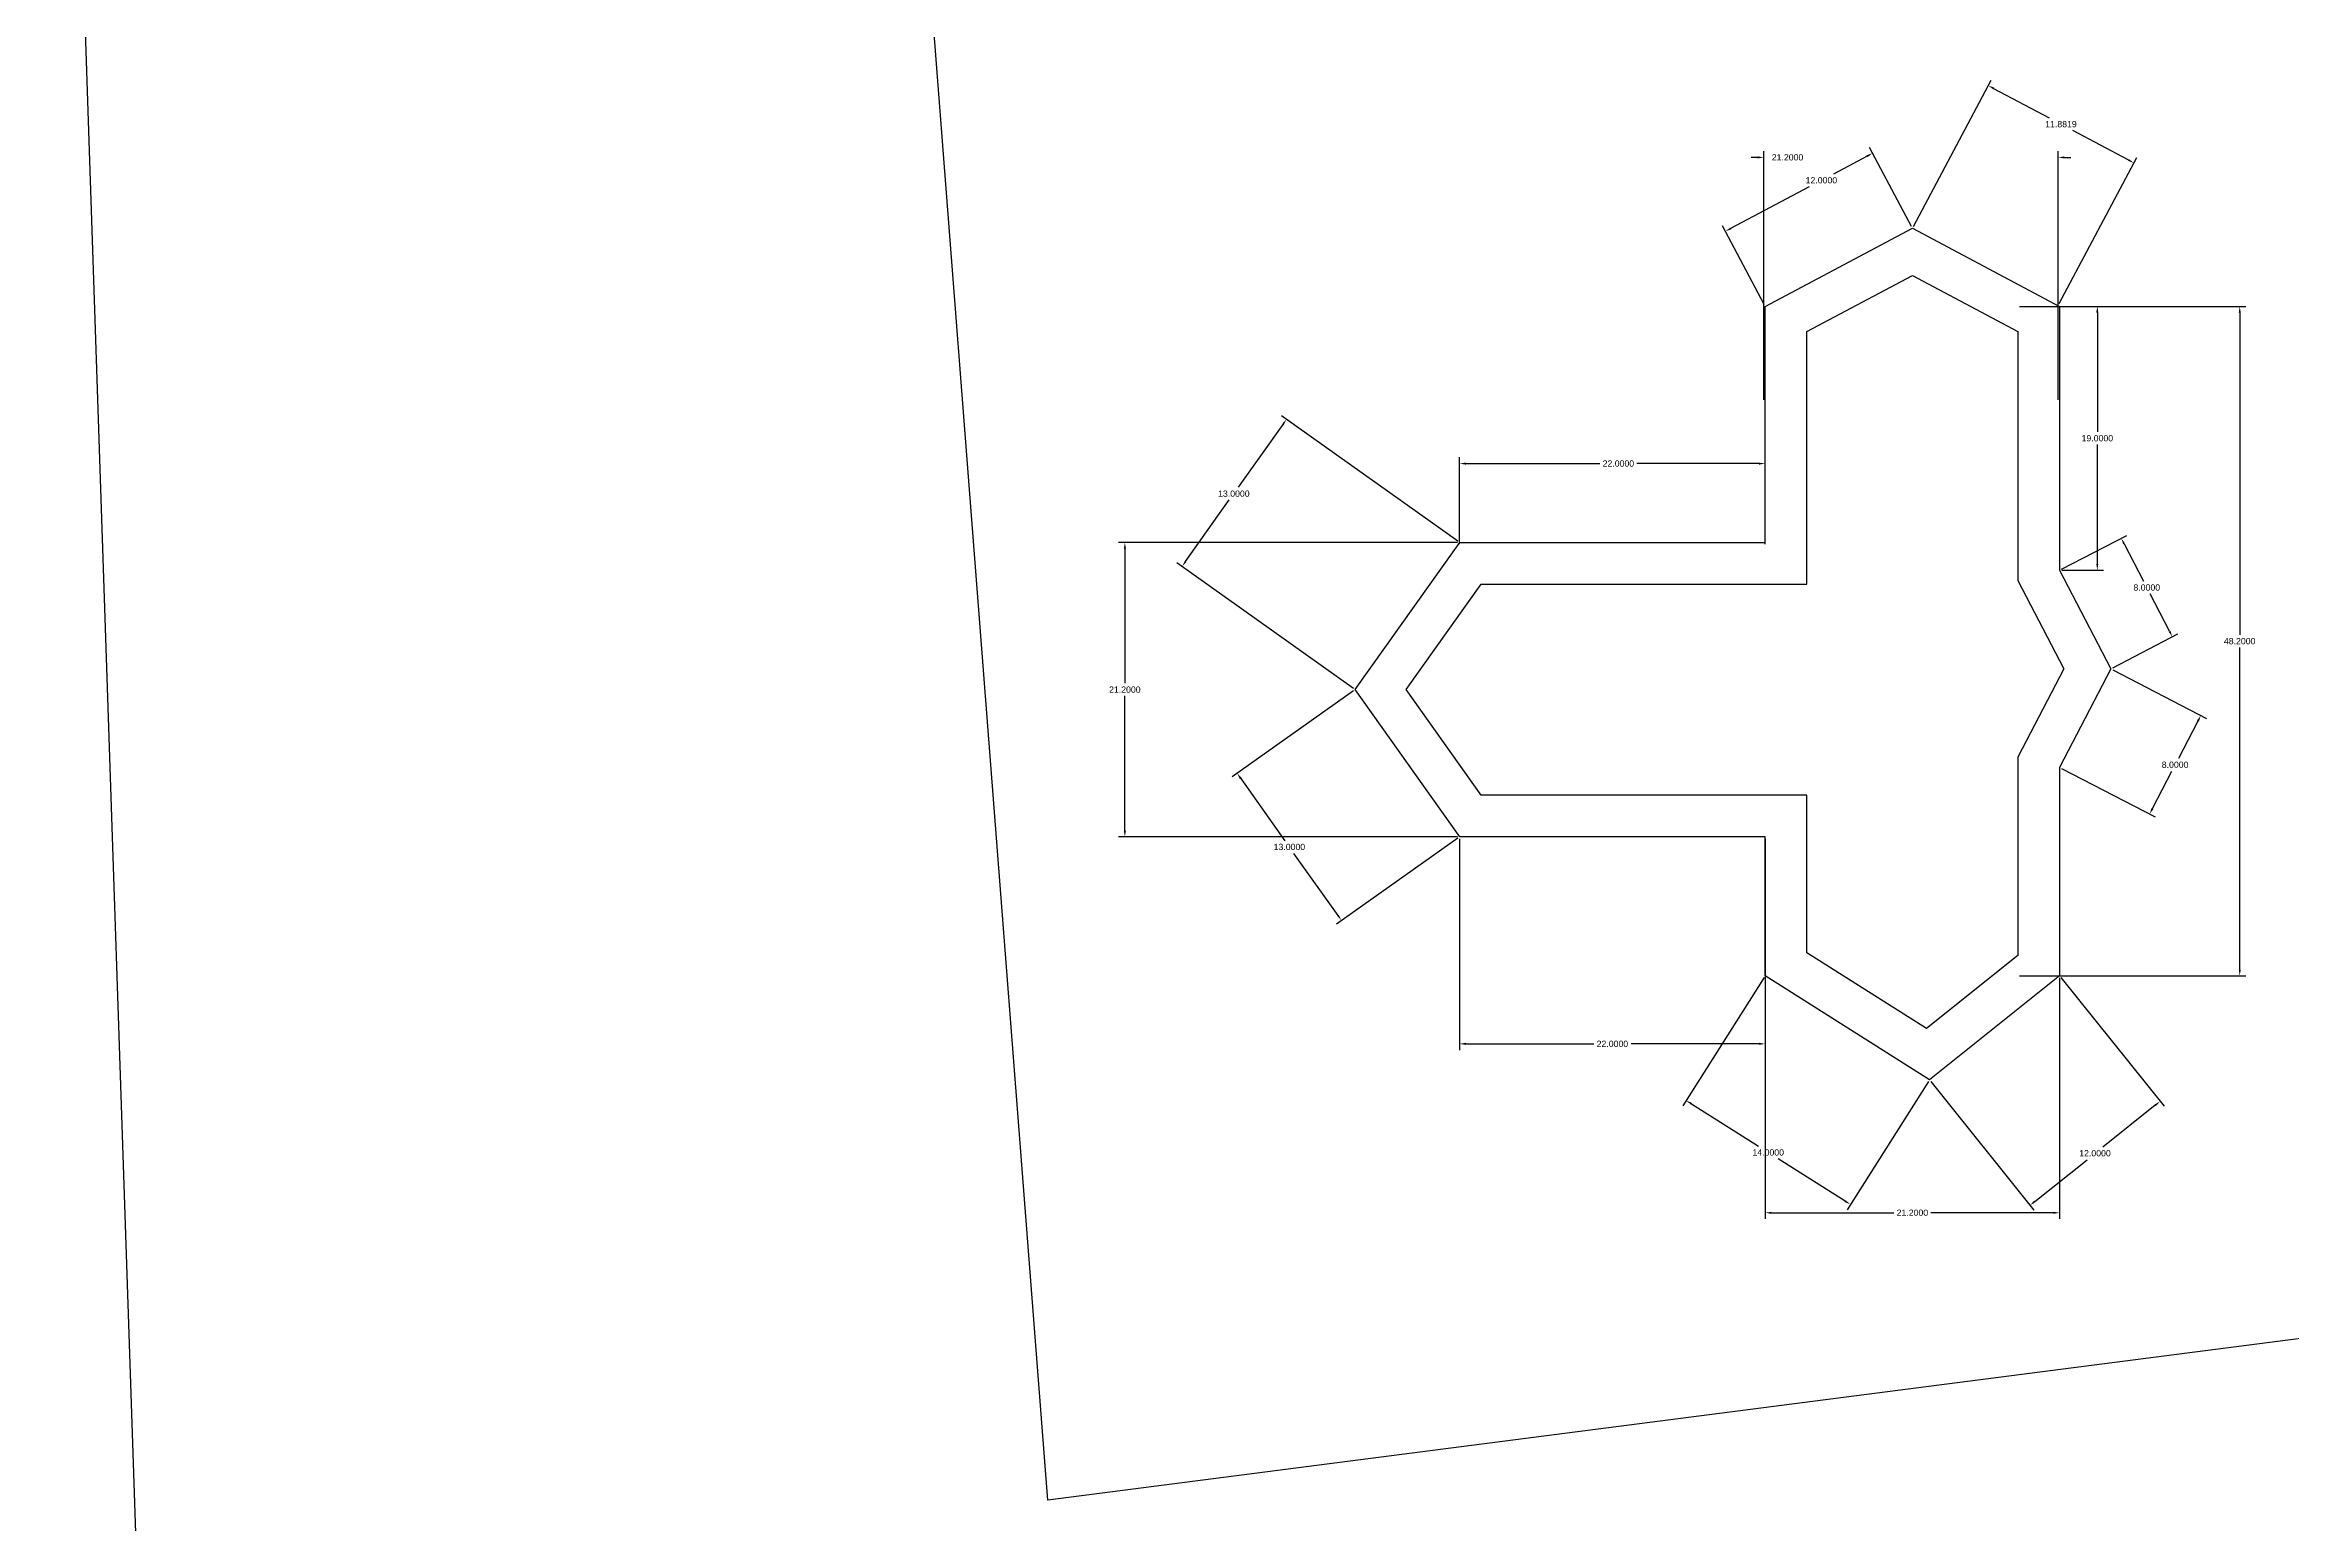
# Model space of a CAD drawing. Header units: inches. Extents: x 61 to 320, y 31 to 283.
# Drawn here: x 61.5 to 223.2, y 88.5 to 194.9 of the extents above; entities that cross this region are included whole.
import ezdxf

# ---------------------------------------------------------------- set-up
doc = ezdxf.new("R2010")
doc.units = ezdxf.units.IN
doc.header["$MEASUREMENT"] = 0
doc.layers.get('Defpoints').update_dxf_attribs({"color": 40})
doc.styles.get("Standard").update_dxf_attribs({"font": 'arial.ttf'})
doc.dimstyles.get("Standard").update_dxf_attribs({"dimscale": 2.5, "dimtxt": 0.18, "dimasz": 0.18, "dimexe": 0.18, "dimexo": 0.0625, "dimgap": 0.09, "dimtad": 0, "dimtih": 1, "dimtoh": 1, "dimdec": 4, "dimzin": 0, "dimdsep": 46, "dimtxsty": 'Standard', "dimcen": 0.09, "dimadec": 0, "dimazin": 0, "dimtfac": 1, "dimtdec": 4, "dimtofl": 0, "dimtmove": 0, "dimatfit": 3, "dimfxl": 1, "dimtolj": 1, "dimtzin": 0, "dimarcsym": 0})

# ---------------------------------------------------------------- blocks, each defined once
blk = doc.blocks.new('*D1')
at = {"color": 0, "lineweight": -2, "transparency": 16777216}
for p, q in [((163.19, 159.12), (138.78, 159.12)), ((139.23, 158.67), (139.23, 148.98)), ((139.23, 138.37), (139.23, 148.07)), ((163.19, 137.92), (138.78, 137.92))]:
    blk.add_line(p, q, dxfattribs=at)
at = {"color": 0, "transparency": 16777216}
for points in [[(139.16, 158.67), (139.31, 158.67), (139.23, 159.12)], [(139.16, 138.37), (139.31, 138.37), (139.23, 137.92)]]:
    blk.add_solid(points, dxfattribs=at)
at = {"layer": 'Defpoints', "color": 0, "transparency": 16777216}
for p in [(163.34, 159.12), (139.23, 137.92), (163.34, 137.92)]:
    blk.add_point(p, dxfattribs=at)
at = {"color": 0, "transparency": 16777216, "insert": (139.23, 148.52), "char_height": 0.45, "attachment_point": 5}
blk.add_mtext('\\A1;21.2000', dxfattribs=at)
blk = doc.blocks.new('*D2')
at = {"color": 0, "lineweight": -2, "transparency": 16777216}
for p, q in [((185.34, 127.77), (185.34, 110.4)), ((206.54, 127.77), (206.54, 110.4)), ((185.79, 110.85), (194.61, 110.85)), ((206.09, 110.85), (197.28, 110.85))]:
    blk.add_line(p, q, dxfattribs=at)
at = {"color": 0, "transparency": 16777216}
for points in [[(185.79, 110.92), (185.79, 110.77), (185.34, 110.85)], [(206.09, 110.92), (206.09, 110.77), (206.54, 110.85)]]:
    blk.add_solid(points, dxfattribs=at)
at = {"layer": 'Defpoints', "color": 0, "transparency": 16777216}
for p in [(185.34, 127.92), (206.54, 127.92), (206.54, 110.85)]:
    blk.add_point(p, dxfattribs=at)
at = {"color": 0, "transparency": 16777216, "insert": (195.94, 110.85), "char_height": 0.45, "attachment_point": 5}
blk.add_mtext('\\A1;21.2000', dxfattribs=at)
blk = doc.blocks.new('*D3')
at = {"color": 0, "lineweight": -2, "transparency": 16777216}
for p, q in [((184.79, 186.85), (184.34, 186.85)), ((185.24, 169.4), (185.24, 187.3)), ((206.44, 169.4), (206.44, 187.3)), ((206.89, 186.85), (207.34, 186.85))]:
    blk.add_line(p, q, dxfattribs=at)
at = {"color": 0, "transparency": 16777216}
for points in [[(184.79, 186.92), (184.79, 186.77), (185.24, 186.85)], [(206.89, 186.92), (206.89, 186.77), (206.44, 186.85)]]:
    blk.add_solid(points, dxfattribs=at)
at = {"layer": 'Defpoints', "color": 0, "transparency": 16777216}
for p in [(185.24, 186.85), (185.24, 169.24), (206.44, 169.24)]:
    blk.add_point(p, dxfattribs=at)
at = {"color": 0, "transparency": 16777216, "insert": (186.95, 186.85), "char_height": 0.45, "attachment_point": 5}
blk.add_mtext('\\A1;21.2000', dxfattribs=at)
blk = doc.blocks.new('*D4')
at = {"color": 0, "lineweight": -2, "transparency": 16777216}
for p, q in [((163.34, 137.77), (163.34, 122.56)), ((185.34, 137.77), (185.34, 122.56)), ((163.79, 123.01), (173.01, 123.01)), ((184.89, 123.01), (175.68, 123.01))]:
    blk.add_line(p, q, dxfattribs=at)
at = {"color": 0, "transparency": 16777216}
for points in [[(163.79, 123.09), (163.79, 122.94), (163.34, 123.01)], [(184.89, 123.09), (184.89, 122.94), (185.34, 123.01)]]:
    blk.add_solid(points, dxfattribs=at)
at = {"layer": 'Defpoints', "color": 0, "transparency": 16777216}
for p in [(163.34, 137.92), (185.34, 137.92), (163.34, 123.01)]:
    blk.add_point(p, dxfattribs=at)
at = {"color": 0, "transparency": 16777216, "insert": (174.34, 123.01), "char_height": 0.45, "attachment_point": 5}
blk.add_mtext('\\A1;22.0000', dxfattribs=at)
blk = doc.blocks.new('*D5')
at = {"color": 0, "lineweight": -2, "transparency": 16777216}
for p, q in [((163.34, 158.99), (163.34, 165.25)), ((185.34, 158.99), (185.34, 165.25)), ((163.79, 164.8), (173.44, 164.8)), ((184.89, 164.8), (176.11, 164.8))]:
    blk.add_line(p, q, dxfattribs=at)
at = {"color": 0, "transparency": 16777216}
for points in [[(163.79, 164.87), (163.79, 164.72), (163.34, 164.8)], [(184.89, 164.87), (184.89, 164.72), (185.34, 164.8)]]:
    blk.add_solid(points, dxfattribs=at)
at = {"layer": 'Defpoints', "color": 0, "transparency": 16777216}
for p in [(163.34, 164.8), (163.34, 158.84), (185.34, 158.84)]:
    blk.add_point(p, dxfattribs=at)
at = {"color": 0, "transparency": 16777216, "insert": (174.77, 164.8), "char_height": 0.45, "attachment_point": 5}
blk.add_mtext('\\A1;22.0000', dxfattribs=at)
blk = doc.blocks.new('*D6')
at = {"color": 0, "lineweight": -2, "transparency": 16777216}
for p, q in [((163.22, 159.21), (150.5, 168.24)), ((150.61, 167.61), (147.4, 163.09)), ((143.61, 157.74), (146.75, 162.18)), ((155.69, 148.61), (142.98, 157.64))]:
    blk.add_line(p, q, dxfattribs=at)
at = {"color": 0, "transparency": 16777216}
for points in [[(150.55, 167.65), (150.67, 167.57), (150.87, 167.98)], [(143.55, 157.79), (143.67, 157.7), (143.35, 157.38)]]:
    blk.add_solid(points, dxfattribs=at)
at = {"layer": 'Defpoints', "color": 0, "transparency": 16777216}
for p in [(163.34, 159.12), (143.35, 157.38), (155.82, 148.52)]:
    blk.add_point(p, dxfattribs=at)
at = {"color": 0, "transparency": 16777216, "insert": (147.08, 162.63), "char_height": 0.45, "attachment_point": 5}
blk.add_mtext('\\A1;13.0000', dxfattribs=at)
blk = doc.blocks.new('*D7')
at = {"color": 0, "lineweight": -2, "transparency": 16777216}
for p, q in [((185.26, 127.79), (179.41, 118.56)), ((197.09, 120.3), (191.24, 111.07)), ((180.03, 118.7), (184.85, 115.65)), ((191.1, 111.69), (186.28, 114.74))]:
    blk.add_line(p, q, dxfattribs=at)
at = {"color": 0, "transparency": 16777216}
for points in [[(180.07, 118.76), (179.99, 118.63), (179.65, 118.94)], [(191.14, 111.75), (191.06, 111.62), (191.48, 111.45)]]:
    blk.add_solid(points, dxfattribs=at)
at = {"layer": 'Defpoints', "color": 0, "transparency": 16777216}
for p in [(185.34, 127.92), (197.17, 120.43), (191.48, 111.45)]:
    blk.add_point(p, dxfattribs=at)
at = {"color": 0, "transparency": 16777216, "insert": (185.56, 115.19), "char_height": 0.45, "attachment_point": 5}
blk.add_mtext('\\A1;14.0000', dxfattribs=at)
blk = doc.blocks.new('*D8')
at = {"color": 0, "lineweight": -2, "transparency": 16777216}
for p, q in [((206.64, 127.8), (214.06, 118.52)), ((197.27, 120.31), (204.68, 111.03)), ((213.42, 118.59), (209.66, 115.58)), ((204.75, 111.66), (208.52, 114.67))]:
    blk.add_line(p, q, dxfattribs=at)
at = {"color": 0, "transparency": 16777216}
for points in [[(213.38, 118.65), (213.47, 118.53), (213.78, 118.87)], [(204.71, 111.72), (204.8, 111.6), (204.4, 111.38)]]:
    blk.add_solid(points, dxfattribs=at)
at = {"layer": 'Defpoints', "color": 0, "transparency": 16777216}
for p in [(206.54, 127.92), (197.17, 120.43), (213.78, 118.87)]:
    blk.add_point(p, dxfattribs=at)
at = {"color": 0, "transparency": 16777216, "insert": (209.09, 115.13), "char_height": 0.45, "attachment_point": 5}
blk.add_mtext('\\A1;12.0000', dxfattribs=at)
blk = doc.blocks.new('*D9')
at = {"color": 0, "lineweight": -2, "transparency": 16777216}
for p, q in [((206.68, 157.19), (211.38, 159.63)), ((211.18, 159.02), (212.58, 156.33)), ((214.45, 152.72), (213.06, 155.42)), ((210.37, 150.09), (215.06, 152.53))]:
    blk.add_line(p, q, dxfattribs=at)
at = {"color": 0, "transparency": 16777216}
for points in [[(211.25, 159.06), (211.12, 158.99), (210.98, 159.42)], [(214.52, 152.76), (214.39, 152.69), (214.66, 152.32)]]:
    blk.add_solid(points, dxfattribs=at)
at = {"layer": 'Defpoints', "color": 0, "transparency": 16777216}
for p in [(210.98, 159.42), (206.54, 157.12), (210.23, 150.02)]:
    blk.add_point(p, dxfattribs=at)
at = {"color": 0, "transparency": 16777216, "insert": (212.82, 155.87), "char_height": 0.45, "attachment_point": 5}
blk.add_mtext('\\A1;8.0000', dxfattribs=at)
blk = doc.blocks.new('*D10')
at = {"color": 0, "lineweight": -2, "transparency": 16777216}
for p, q in [((210.37, 149.95), (217.11, 146.45)), ((216.5, 146.26), (215.1, 143.56)), ((206.68, 142.85), (213.42, 139.35)), ((213.23, 139.96), (214.63, 142.65))]:
    blk.add_line(p, q, dxfattribs=at)
at = {"color": 0, "transparency": 16777216}
for points in [[(216.43, 146.29), (216.57, 146.22), (216.71, 146.66)], [(213.16, 139.99), (213.3, 139.92), (213.02, 139.56)]]:
    blk.add_solid(points, dxfattribs=at)
at = {"layer": 'Defpoints', "color": 0, "transparency": 16777216}
for p in [(210.23, 150.02), (206.54, 142.92), (213.02, 139.56)]:
    blk.add_point(p, dxfattribs=at)
at = {"color": 0, "transparency": 16777216, "insert": (214.86, 143.11), "char_height": 0.45, "attachment_point": 5}
blk.add_mtext('\\A1;8.0000', dxfattribs=at)
blk = doc.blocks.new('*D11')
at = {"color": 0, "lineweight": -2, "transparency": 16777216}
for p, q in [((192.68, 186.94), (190.25, 185.65)), ((195.87, 181.88), (192.86, 187.55)), ((182.87, 181.74), (188.54, 184.74)), ((185.27, 176.26), (182.26, 181.92))]:
    blk.add_line(p, q, dxfattribs=at)
at = {"color": 0, "transparency": 16777216}
for points in [[(192.64, 187.01), (192.71, 186.87), (193.08, 187.15)], [(182.84, 181.8), (182.91, 181.67), (182.48, 181.53)]]:
    blk.add_solid(points, dxfattribs=at)
at = {"layer": 'Defpoints', "color": 0, "transparency": 16777216}
for p in [(182.48, 181.53), (195.94, 181.75), (185.34, 176.12)]:
    blk.add_point(p, dxfattribs=at)
at = {"color": 0, "transparency": 16777216, "insert": (189.39, 185.2), "char_height": 0.45, "attachment_point": 5}
blk.add_mtext('\\A1;12.0000', dxfattribs=at)
blk = doc.blocks.new('*D12')
at = {"color": 0, "lineweight": -2, "transparency": 16777216}
for p, q in [((196.02, 181.88), (201.61, 192.42)), ((201.79, 191.81), (205.79, 189.69)), ((211.49, 186.66), (207.5, 188.78)), ((206.51, 176.32), (212.1, 186.85))]:
    blk.add_line(p, q, dxfattribs=at)
at = {"color": 0, "transparency": 16777216}
for points in [[(201.83, 191.88), (201.76, 191.75), (201.4, 192.02)], [(211.53, 186.73), (211.46, 186.6), (211.89, 186.45)]]:
    blk.add_solid(points, dxfattribs=at)
at = {"layer": 'Defpoints', "color": 0, "transparency": 16777216}
for p in [(211.89, 186.45), (195.94, 181.75), (206.44, 176.18)]:
    blk.add_point(p, dxfattribs=at)
at = {"color": 0, "transparency": 16777216, "insert": (206.64, 189.24), "char_height": 0.45, "attachment_point": 5}
blk.add_mtext('\\A1;11.8819', dxfattribs=at)
blk = doc.blocks.new('*D13')
at = {"color": 0, "lineweight": -2, "transparency": 16777216}
for p, q in [((155.69, 148.43), (146.95, 142.23)), ((147.58, 142.12), (150.76, 137.64)), ((163.22, 137.83), (154.47, 131.63)), ((154.58, 132.25), (151.4, 136.73))]:
    blk.add_line(p, q, dxfattribs=at)
at = {"color": 0, "transparency": 16777216}
for points in [[(147.64, 142.16), (147.51, 142.08), (147.32, 142.49)], [(154.64, 132.3), (154.52, 132.21), (154.84, 131.89)]]:
    blk.add_solid(points, dxfattribs=at)
at = {"layer": 'Defpoints', "color": 0, "transparency": 16777216}
for p in [(155.82, 148.52), (163.34, 137.92), (154.84, 131.89)]:
    blk.add_point(p, dxfattribs=at)
at = {"color": 0, "transparency": 16777216, "insert": (151.08, 137.19), "char_height": 0.45, "attachment_point": 5}
blk.add_mtext('\\A1;13.0000', dxfattribs=at)
blk = doc.blocks.new('*D14')
at = {"color": 0, "lineweight": -2, "transparency": 16777216}
for p, q in [((206.7, 176.12), (209.71, 176.12)), ((209.26, 175.67), (209.26, 167.08)), ((209.26, 157.57), (209.26, 166.17)), ((206.7, 157.12), (209.71, 157.12))]:
    blk.add_line(p, q, dxfattribs=at)
at = {"color": 0, "transparency": 16777216}
for points in [[(209.18, 175.67), (209.33, 175.67), (209.26, 176.12)], [(209.18, 157.57), (209.33, 157.57), (209.26, 157.12)]]:
    blk.add_solid(points, dxfattribs=at)
at = {"layer": 'Defpoints', "color": 0, "transparency": 16777216}
for p in [(206.54, 176.12), (206.54, 157.12), (209.26, 157.12)]:
    blk.add_point(p, dxfattribs=at)
at = {"color": 0, "transparency": 16777216, "insert": (209.26, 166.62), "char_height": 0.45, "attachment_point": 5}
blk.add_mtext('\\A1;19.0000', dxfattribs=at)
blk = doc.blocks.new('*D15')
at = {"color": 0, "lineweight": -2, "transparency": 16777216}
for p, q in [((203.65, 176.11), (219.96, 176.11)), ((219.51, 175.66), (219.51, 152.46)), ((219.51, 128.36), (219.51, 151.55)), ((203.65, 127.91), (219.96, 127.91))]:
    blk.add_line(p, q, dxfattribs=at)
at = {"color": 0, "transparency": 16777216}
for points in [[(219.44, 175.66), (219.59, 175.66), (219.51, 176.11)], [(219.44, 128.36), (219.59, 128.36), (219.51, 127.91)]]:
    blk.add_solid(points, dxfattribs=at)
at = {"layer": 'Defpoints', "color": 0, "transparency": 16777216}
for p in [(203.5, 176.11), (203.5, 127.91), (219.51, 127.91)]:
    blk.add_point(p, dxfattribs=at)
at = {"color": 0, "transparency": 16777216, "insert": (219.51, 152.01), "char_height": 0.45, "attachment_point": 5}
blk.add_mtext('\\A1;48.2000', dxfattribs=at)

msp = doc.modelspace()

# ---------------------------------------------------------------- linework, layer by layer
for points in [[(163.34265, 137.92194), (155.81669, 148.52194), (163.34265, 159.12194), (185.34265, 159.12194), (185.34265, 176.12194), (195.94265, 181.74688), (206.54265, 176.12194), (206.54265, 157.12194), (210.22911, 150.02194), (206.54265, 142.92194), (206.54265, 135.12194), (206.54265, 127.92194), (197.16906, 120.42955), (185.34265, 127.92194), (185.34265, 137.92194)], [(164.89191, 140.92194), (159.49594, 148.52194), (164.89191, 156.12194), (188.34265, 156.12194), (188.34265, 174.31768), (195.94265, 178.35066), (203.54265, 174.31768), (203.54265, 156.38953), (206.84883, 150.02194), (203.54265, 143.65435), (203.54265, 135.12194), (203.54265, 129.36459), (196.96722, 124.1088), (188.34265, 129.57272), (188.34265, 140.92194)]]:
    msp.add_lwpolyline(points, close=True)
at = {"layer": 'Defpoints'}
for points in [[(61.46529, 283.31813), (320.10843, 283.31888), (320.14684, 30.63758), (68.3164, 78.4972)], [(124.44497, 209.40842), (246.20978, 209.40878), (246.2257, 104.6647), (133.69032, 90.14515)]]:
    msp.add_lwpolyline(points, close=True, dxfattribs=at)

# ---------------------------------------------------------------- dimensions: what is measured, and where the dimension line sits
for p1, p2, distance, picture, middle in [((195.94265, 181.74688), (206.43829, 176.17732), 11.63297, '*D12', (206.64337, 189.2379)), ((210.22911, 150.02194), (206.54265, 157.12194), -4.99509, '*D9', (212.81903, 155.87372)), ((210.22911, 150.02194), (206.54265, 142.92194), 7.29976, '*D10', (214.86442, 143.10815)), ((155.81669, 148.52194), (163.34265, 137.92194), -10.42623, '*D13', (151.07829, 137.18599)), ((185.34265, 127.92194), (197.16906, 120.42955), -10.63514, '*D7', (185.56424, 115.19177)), ((197.16906, 120.42955), (206.54265, 127.92194), -11.58514, '*D8', (209.08922, 115.12622))]:
    dim = msp.add_aligned_dim(p1=p1, p2=p2, distance=distance, dimstyle='Standard')
    dim.commit()
    dim.dimension.update_dxf_attribs({"geometry": picture, "text_midpoint": middle})
for base, p1, p2, angle, picture, middle, dimtype in [((182.47536, 181.52524), (195.94265, 181.74688), (185.34265, 176.12194), 207.9528866, '*D11', (189.39307, 185.19615), 161), ((219.5122, 127.90823), (203.49525, 176.10823), (203.49525, 127.90823), 90, '*D15', (219.5122, 152.00823), 160), ((143.34567, 157.37631), (163.34265, 159.12194), (155.81669, 148.52194), 234.6254096, '*D6', (147.07742, 162.63233), 161), ((139.23487, 137.92194), (163.34265, 159.12194), (163.34265, 137.92194), 90, '*D1', (139.23487, 148.52194), 160)]:
    dim = msp.add_linear_dim(base=base, p1=p1, p2=p2, angle=angle, dimstyle='Standard')
    dim.commit()
    dim.dimension.update_dxf_attribs({"geometry": picture, "text_midpoint": middle, "dimtype": dimtype})
for base, p1, p2, picture, middle in [((185.23829, 186.84559), (206.43829, 169.24342), (185.23829, 169.24342), '*D3', (186.94725, 186.84559)), ((163.34265, 164.79555), (185.34265, 158.83691), (163.34265, 158.83691), '*D5', (174.77379, 164.79555))]:
    dim = msp.add_linear_dim(base=base, p1=p1, p2=p2, dimstyle='Standard')
    dim.commit()
    dim.dimension.update_dxf_attribs({"geometry": picture, "text_midpoint": middle, "dimtype": 160})
dim = msp.add_linear_dim(base=(209.25729, 157.12194), p1=(206.54265, 176.12194), p2=(206.54265, 157.12194), angle=90, dimstyle='Standard')
dim.commit()
dim.dimension.update_dxf_attribs({"geometry": '*D14', "text_midpoint": (209.25729, 166.62194)})
for base, p1, p2, picture, middle in [((163.34265, 123.01017), (185.34265, 137.92194), (163.34265, 137.92194), '*D4', (174.34265, 123.01017)), ((206.54265, 110.84699), (185.34265, 127.92194), (206.54265, 127.92194), '*D2', (195.94265, 110.84699))]:
    dim = msp.add_linear_dim(base=base, p1=p1, p2=p2, dimstyle='Standard')
    dim.commit()
    dim.dimension.update_dxf_attribs({"geometry": picture, "text_midpoint": middle})

doc.saveas('drawing.dxf')
